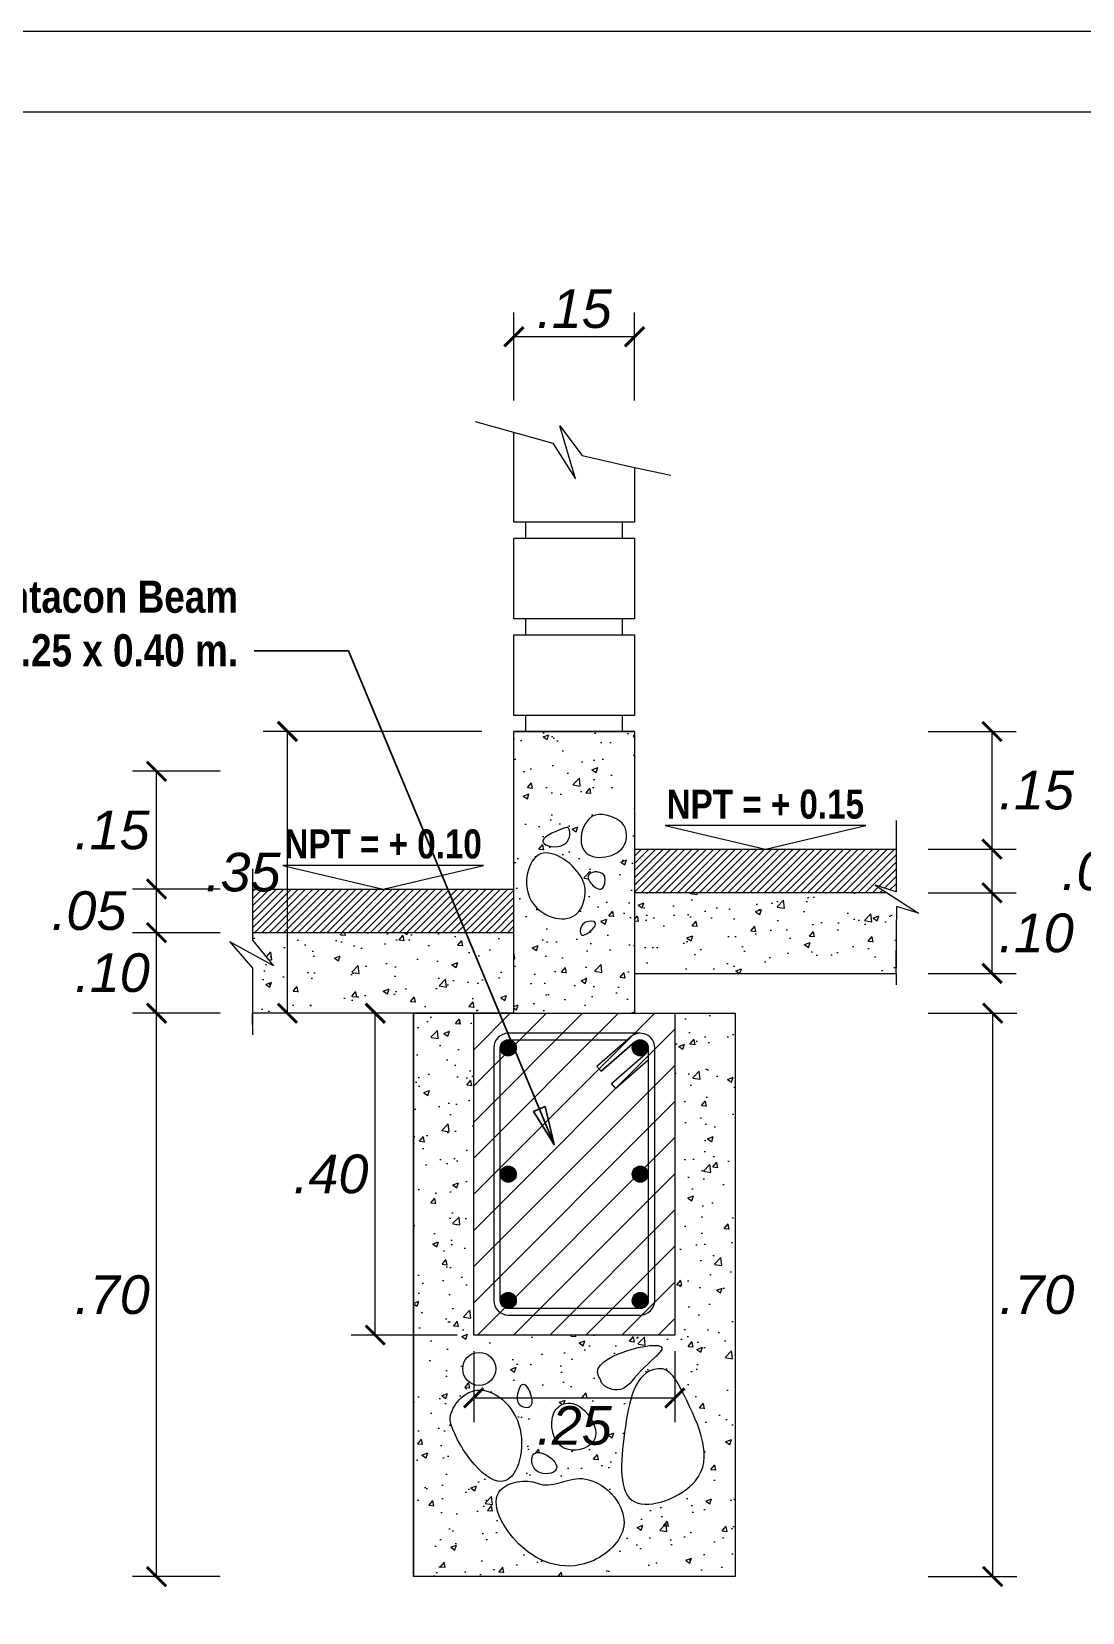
# Model space of a CAD drawing. Header units: millimetres. Extents: x 56 to 215, y 47 to 103.
# Drawn here: x 197.754 to 201.019, y 97.749 to 102.659 of the extents above; entities that cross this region are included whole.
import ezdxf

# ---------------------------------------------------------------- set-up
doc = ezdxf.new("R2010")
doc.units = ezdxf.units.MM
doc.linetypes.add('CENTER2', pattern=[28.575, 19.05, -3.175, 3.175, -3.175])
for name, color, linetype, lineweight in [('Dimención', 1, 'Continuous', 20), ('E_Cimentación', 150, 'Continuous', 50), ('E_Columna', 3, 'Continuous', 25), ('Estribo', 1, 'CENTER2', 20), ('Fierros', 2, 'Continuous', 60), ('G_Achurados', 54, 'Continuous', 5), ('G_Complemento', 30, 'Continuous', 20), ('G_Texto', 122, 'Continuous', 20), ('Sombreados', 8, 'Continuous', 9), ('Viga', 122, 'Continuous', 20)]:
    doc.layers.add(name, color=color, linetype=linetype, lineweight=lineweight)
doc.layers.add('E_Concreto', color=157, linetype='Continuous')
doc.layers.add('G_Acotación', color=171, linetype='Continuous')
doc.styles.add('ARIAL', font='ariali.ttf', dxfattribs={"height": 0.12})
doc.styles.add('Cotas', font='ARIALNB.TTF', dxfattribs={"height": 0.1})
doc.dimstyles.new('150', dxfattribs={"dimtxt": 1, "dimasz": 0.06, "dimexe": 0.06, "dimexo": 0.08, "dimgap": 0.05, "dimtad": 2, "dimtih": 1, "dimtoh": 1, "dimzin": 1, "dimdsep": 46, "dimtxsty": 'Cotas', "dimblk": 'ARCHTICK', "dimcen": 0.25, "dimdle": 0.06, "dimclrd": 256, "dimclre": 256, "dimclrt": 5, "dimazin": 0, "dimtp": 0.2, "dimtm": 0.2, "dimtfac": 1, "dimtix": 1, "dimtmove": 1, "dimatfit": 0, "dimfxl": 0.06, "dimtolj": 1, "dimtzin": 1, "dimarcsym": 0})
doc.dimstyles.new('Lenin_20', dxfattribs={"dimscale": 0.5, "dimtxt": 0.1, "dimasz": 0.12, "dimexe": 0.15, "dimexo": 0.2, "dimgap": 0.05, "dimtad": 2, "dimtih": 1, "dimtoh": 1, "dimlfac": 0.4, "dimzin": 4, "dimdsep": 46, "dimtxsty": 'ARIAL', "dimblk": 'ARCHTICK', "dimcen": 0.12, "dimclrd": 256, "dimclre": 256, "dimclrt": 4, "dimazin": 1, "dimtm": 1e-09, "dimtfac": 1, "dimtmove": 2, "dimatfit": 2, "dimldrblk": 'ARCHTICK', "dimfxl": 1, "dimtolj": 1, "dimlwd": 13, "dimlwe": 18, "dimarcsym": 0})
pattern_1 = [(45, (11.80126, -2.775966), (-0.0112253202, 0.0112253202), [])]

# ---------------------------------------------------------------- blocks, each defined once
blk = doc.blocks.new('_ArchTick')
at = {"color": 0, "linetype": 'ByBlock', "const_width": 0.15}
blk.add_lwpolyline([(-0.5, -0.5), (0.5, 0.5)], dxfattribs=at)
blk = doc.blocks.new('*D373')
at = {"layer": 'Defpoints', "color": 0, "transparency": 16777216}
for p in [(198.9405, 97.8598), (199.9405, 97.8598), (199.9405, 97.4598)]:
    blk.add_point(p, dxfattribs=at)
at = {"layer": 'G_Acotación', "lineweight": 18, "transparency": 16777216}
for p, q in [((198.9405, 97.6598), (198.9405, 97.3848)), ((199.9405, 97.6598), (199.9405, 97.3848))]:
    blk.add_line(p, q, dxfattribs=at)
at = {"layer": 'G_Acotación', "lineweight": 13, "transparency": 16777216}
blk.add_line((198.9405, 97.4598), (199.9405, 97.4598), dxfattribs=at)
at = {"layer": 'G_Acotación', "lineweight": 13, "transparency": 16777216, "xscale": 0.06, "yscale": 0.06, "zscale": 0.06, "rotation": 180}
blk.add_blockref('_ArchTick', (198.9405, 97.4598), dxfattribs=at)
at = {"layer": 'G_Acotación', "lineweight": 13, "transparency": 16777216, "xscale": 0.06, "yscale": 0.06, "zscale": 0.06}
blk.add_blockref('_ArchTick', (199.9405, 97.4598), dxfattribs=at)
at = {"layer": 'G_Acotación', "color": 4, "lineweight": 5, "transparency": 16777216, "insert": (199.4405, 97.3736), "char_height": 0.12, "attachment_point": 5, "style": 'ARIAL'}
blk.add_mtext('\\A1;.40', dxfattribs=at)
blk = doc.blocks.new('*D374')
at = {"layer": 'Defpoints', "color": 0, "transparency": 16777216}
for p in [(200.4405, 99.6098), (200.7405, 99.6098), (200.4405, 97.8598)]:
    blk.add_point(p, dxfattribs=at)
at = {"layer": 'G_Acotación', "lineweight": 18, "transparency": 16777216}
for p, q in [((200.5405, 99.6098), (200.8155, 99.6098)), ((200.5405, 97.8598), (200.8155, 97.8598))]:
    blk.add_line(p, q, dxfattribs=at)
at = {"layer": 'G_Acotación', "lineweight": 13, "transparency": 16777216}
blk.add_line((200.7405, 97.8598), (200.7405, 99.6098), dxfattribs=at)
at = {"layer": 'G_Acotación', "lineweight": 13, "transparency": 16777216, "xscale": 0.06, "yscale": 0.06, "zscale": 0.06}
for p, rotation in [((200.7405, 99.6098), 90), ((200.7405, 97.8598), 270)]:
    blk.add_blockref('_ArchTick', p, dxfattribs=dict(at, rotation=rotation))
at = {"layer": 'G_Acotación', "color": 4, "lineweight": 5, "transparency": 16777216, "insert": (200.878, 98.7348), "char_height": 0.12, "attachment_point": 5, "style": 'ARIAL'}
blk.add_mtext('\\A1;.70', dxfattribs=at)
blk = doc.blocks.new('*D375')
at = {"layer": 'Defpoints', "color": 0, "transparency": 16777216}
for p in [(200.4405, 99.9835), (200.7385, 99.9835), (200.4405, 99.7334)]:
    blk.add_point(p, dxfattribs=at)
at = {"layer": 'G_Acotación', "lineweight": 18, "transparency": 16777216}
for p, q in [((200.5405, 99.9835), (200.8135, 99.9835)), ((200.5405, 99.7334), (200.8135, 99.7334))]:
    blk.add_line(p, q, dxfattribs=at)
at = {"layer": 'G_Acotación', "lineweight": 13, "transparency": 16777216}
blk.add_line((200.7385, 99.7334), (200.7385, 99.9835), dxfattribs=at)
at = {"layer": 'G_Acotación', "lineweight": 13, "transparency": 16777216, "xscale": 0.06, "yscale": 0.06, "zscale": 0.06}
for p, rotation in [((200.7385, 99.9835), 90), ((200.7385, 99.7334), 270)]:
    blk.add_blockref('_ArchTick', p, dxfattribs=dict(at, rotation=rotation))
at = {"layer": 'G_Acotación', "color": 4, "lineweight": 5, "transparency": 16777216, "insert": (200.876, 99.8585), "char_height": 0.12, "attachment_point": 5, "style": 'ARIAL'}
blk.add_mtext('\\A1;.10', dxfattribs=at)
blk = doc.blocks.new('*D455')
at = {"layer": 'Defpoints', "color": 0, "transparency": 16777216}
for p in [(200.4405, 100.119), (200.7385, 100.119), (200.4405, 99.9835)]:
    blk.add_point(p, dxfattribs=at)
at = {"layer": 'G_Acotación', "lineweight": 18, "transparency": 16777216}
for p, q in [((200.5405, 100.119), (200.8135, 100.119)), ((200.5405, 99.9835), (200.8135, 99.9835))]:
    blk.add_line(p, q, dxfattribs=at)
at = {"layer": 'G_Acotación', "lineweight": 13, "transparency": 16777216}
blk.add_line((200.7385, 99.9835), (200.7385, 100.119), dxfattribs=at)
at = {"layer": 'G_Acotación', "lineweight": 13, "transparency": 16777216, "xscale": 0.06, "yscale": 0.06, "zscale": 0.06}
for p, rotation in [((200.7385, 100.119), 90), ((200.7385, 99.9835), 270)]:
    blk.add_blockref('_ArchTick', p, dxfattribs=dict(at, rotation=rotation))
at = {"layer": 'G_Acotación', "color": 4, "lineweight": 5, "transparency": 16777216, "insert": (201.0711, 100.0512), "char_height": 0.12, "attachment_point": 5, "style": 'ARIAL'}
blk.add_mtext('\\A1;.05', dxfattribs=at)
blk = doc.blocks.new('*D456')
at = {"layer": 'Defpoints', "color": 0, "transparency": 16777216}
for p in [(200.4405, 100.4848), (200.7385, 100.4848), (200.4405, 100.119)]:
    blk.add_point(p, dxfattribs=at)
at = {"layer": 'G_Acotación', "lineweight": 18, "transparency": 16777216}
for p, q in [((200.5405, 100.4848), (200.8135, 100.4848)), ((200.5405, 100.119), (200.8135, 100.119))]:
    blk.add_line(p, q, dxfattribs=at)
at = {"layer": 'G_Acotación', "lineweight": 13, "transparency": 16777216}
blk.add_line((200.7385, 100.119), (200.7385, 100.4848), dxfattribs=at)
at = {"layer": 'G_Acotación', "lineweight": 13, "transparency": 16777216, "xscale": 0.06, "yscale": 0.06, "zscale": 0.06}
for p, rotation in [((200.7385, 100.4848), 90), ((200.7385, 100.119), 270)]:
    blk.add_blockref('_ArchTick', p, dxfattribs=dict(at, rotation=rotation))
at = {"layer": 'G_Acotación', "color": 4, "lineweight": 5, "transparency": 16777216, "insert": (200.8765, 100.3019), "char_height": 0.12, "attachment_point": 5, "style": 'ARIAL'}
blk.add_mtext('\\A1;.15', dxfattribs=at)
blk = doc.blocks.new('*D376')
at = {"layer": 'Defpoints', "color": 0, "transparency": 16777216}
for p in [(199.253, 101.711), (199.253, 101.4127), (199.628, 101.4127)]:
    blk.add_point(p, dxfattribs=at)
at = {"layer": 'G_Acotación', "lineweight": 18, "transparency": 16777216}
for p, q in [((199.253, 101.5127), (199.253, 101.786)), ((199.628, 101.5127), (199.628, 101.786))]:
    blk.add_line(p, q, dxfattribs=at)
at = {"layer": 'G_Acotación', "lineweight": 13, "transparency": 16777216}
blk.add_line((199.628, 101.711), (199.253, 101.711), dxfattribs=at)
at = {"layer": 'G_Acotación', "lineweight": 13, "transparency": 16777216, "xscale": 0.06, "yscale": 0.06, "zscale": 0.06, "rotation": 180}
blk.add_blockref('_ArchTick', (199.253, 101.711), dxfattribs=at)
at = {"layer": 'G_Acotación', "lineweight": 13, "transparency": 16777216, "xscale": 0.06, "yscale": 0.06, "zscale": 0.06}
blk.add_blockref('_ArchTick', (199.628, 101.711), dxfattribs=at)
at = {"layer": 'G_Acotación', "color": 4, "lineweight": 5, "transparency": 16777216, "insert": (199.4405, 101.7973), "char_height": 0.12, "attachment_point": 5, "style": 'ARIAL'}
blk.add_mtext('\\A1;.15', dxfattribs=at)
blk = doc.blocks.new('*D377')
at = {"layer": 'Defpoints', "color": 0, "transparency": 16777216}
for p in [(198.1425, 99.6098), (198.4405, 99.6098), (198.4405, 97.8598)]:
    blk.add_point(p, dxfattribs=at)
at = {"layer": 'G_Acotación', "lineweight": 18, "transparency": 16777216}
for p, q in [((198.3405, 99.6098), (198.0675, 99.6098)), ((198.3405, 97.8598), (198.0675, 97.8598))]:
    blk.add_line(p, q, dxfattribs=at)
at = {"layer": 'G_Acotación', "lineweight": 13, "transparency": 16777216}
blk.add_line((198.1425, 97.8598), (198.1425, 99.6098), dxfattribs=at)
at = {"layer": 'G_Acotación', "lineweight": 13, "transparency": 16777216, "xscale": 0.06, "yscale": 0.06, "zscale": 0.06}
for p, rotation in [((198.1425, 99.6098), 90), ((198.1425, 97.8598), 270)]:
    blk.add_blockref('_ArchTick', p, dxfattribs=dict(at, rotation=rotation))
at = {"layer": 'G_Acotación', "color": 4, "lineweight": 5, "transparency": 16777216, "insert": (198.0051, 98.7348), "char_height": 0.12, "attachment_point": 5, "style": 'ARIAL'}
blk.add_mtext('\\A1;.70', dxfattribs=at)
blk = doc.blocks.new('*D378')
at = {"layer": 'Defpoints', "color": 0, "transparency": 16777216}
for p in [(198.1425, 99.8599), (198.4405, 99.8599), (198.4405, 99.6098)]:
    blk.add_point(p, dxfattribs=at)
at = {"layer": 'G_Acotación', "lineweight": 18, "transparency": 16777216}
for p, q in [((198.3405, 99.8599), (198.0675, 99.8599)), ((198.3405, 99.6098), (198.0675, 99.6098))]:
    blk.add_line(p, q, dxfattribs=at)
at = {"layer": 'G_Acotación', "lineweight": 13, "transparency": 16777216}
blk.add_line((198.1425, 99.6098), (198.1425, 99.8599), dxfattribs=at)
at = {"layer": 'G_Acotación', "lineweight": 13, "transparency": 16777216, "xscale": 0.06, "yscale": 0.06, "zscale": 0.06}
for p, rotation in [((198.1425, 99.8599), 90), ((198.1425, 99.6098), 270)]:
    blk.add_blockref('_ArchTick', p, dxfattribs=dict(at, rotation=rotation))
at = {"layer": 'G_Acotación', "color": 4, "lineweight": 5, "transparency": 16777216, "insert": (198.0051, 99.7349), "char_height": 0.12, "attachment_point": 5, "style": 'ARIAL'}
blk.add_mtext('\\A1;.10', dxfattribs=at)
blk = doc.blocks.new('*D379')
at = {"layer": 'Defpoints', "color": 0, "transparency": 16777216}
for p in [(198.1425, 99.9954), (198.4405, 99.9954), (198.4405, 99.8599)]:
    blk.add_point(p, dxfattribs=at)
at = {"layer": 'G_Acotación', "lineweight": 18, "transparency": 16777216}
for p, q in [((198.3405, 99.9954), (198.0675, 99.9954)), ((198.3405, 99.8599), (198.0675, 99.8599))]:
    blk.add_line(p, q, dxfattribs=at)
at = {"layer": 'G_Acotación', "lineweight": 13, "transparency": 16777216}
blk.add_line((198.1425, 99.8599), (198.1425, 99.9954), dxfattribs=at)
at = {"layer": 'G_Acotación', "lineweight": 13, "transparency": 16777216, "xscale": 0.06, "yscale": 0.06, "zscale": 0.06}
for p, rotation in [((198.1425, 99.9954), 90), ((198.1425, 99.8599), 270)]:
    blk.add_blockref('_ArchTick', p, dxfattribs=dict(at, rotation=rotation))
at = {"layer": 'G_Acotación', "color": 4, "lineweight": 5, "transparency": 16777216, "insert": (197.9325, 99.9276), "char_height": 0.12, "attachment_point": 5, "style": 'ARIAL'}
blk.add_mtext('\\A1;.05', dxfattribs=at)
blk = doc.blocks.new('*D380')
at = {"layer": 'Defpoints', "color": 0, "transparency": 16777216}
for p in [(198.1425, 100.3612), (198.4405, 100.3612), (198.4405, 99.9954)]:
    blk.add_point(p, dxfattribs=at)
at = {"layer": 'G_Acotación', "lineweight": 18, "transparency": 16777216}
for p, q in [((198.3405, 100.3612), (198.0675, 100.3612)), ((198.3405, 99.9954), (198.0675, 99.9954))]:
    blk.add_line(p, q, dxfattribs=at)
at = {"layer": 'G_Acotación', "lineweight": 13, "transparency": 16777216}
blk.add_line((198.1425, 99.9954), (198.1425, 100.3612), dxfattribs=at)
at = {"layer": 'G_Acotación', "lineweight": 13, "transparency": 16777216, "xscale": 0.06, "yscale": 0.06, "zscale": 0.06}
for p, rotation in [((198.1425, 100.3612), 90), ((198.1425, 99.9954), 270)]:
    blk.add_blockref('_ArchTick', p, dxfattribs=dict(at, rotation=rotation))
at = {"layer": 'G_Acotación', "color": 4, "lineweight": 5, "transparency": 16777216, "insert": (198.0045, 100.1783), "char_height": 0.12, "attachment_point": 5, "style": 'ARIAL'}
blk.add_mtext('\\A1;.15', dxfattribs=at)
blk = doc.blocks.new('*D821')
at = {"layer": 'Defpoints', "color": 0, "transparency": 16777216}
for p in [(199.128, 98.7602), (199.753, 98.7602), (199.753, 98.4148)]:
    blk.add_point(p, dxfattribs=at)
at = {"layer": 'G_Acotación', "lineweight": 18, "transparency": 16777216}
for p, q in [((199.128, 98.5602), (199.128, 98.3398)), ((199.753, 98.5602), (199.753, 98.3398))]:
    blk.add_line(p, q, dxfattribs=at)
at = {"layer": 'G_Acotación', "lineweight": 13, "transparency": 16777216}
blk.add_line((199.128, 98.4148), (199.753, 98.4148), dxfattribs=at)
at = {"layer": 'G_Acotación', "lineweight": 13, "transparency": 16777216, "xscale": 0.06, "yscale": 0.06, "zscale": 0.06, "rotation": 180}
blk.add_blockref('_ArchTick', (199.128, 98.4148), dxfattribs=at)
at = {"layer": 'G_Acotación', "lineweight": 13, "transparency": 16777216, "xscale": 0.06, "yscale": 0.06, "zscale": 0.06}
blk.add_blockref('_ArchTick', (199.753, 98.4148), dxfattribs=at)
at = {"layer": 'G_Acotación', "color": 4, "lineweight": 5, "transparency": 16777216, "insert": (199.4405, 98.3285), "char_height": 0.12, "attachment_point": 5, "style": 'ARIAL'}
blk.add_mtext('\\A1;.25', dxfattribs=at)
blk = doc.blocks.new('*D822')
at = {"layer": 'Defpoints', "color": 0, "transparency": 16777216}
for p in [(198.822, 99.6098), (199.2762, 99.6098), (199.2762, 98.6098)]:
    blk.add_point(p, dxfattribs=at)
at = {"layer": 'G_Acotación', "lineweight": 18, "transparency": 16777216}
for p, q in [((199.0762, 99.6098), (198.747, 99.6098)), ((199.0762, 98.6098), (198.747, 98.6098))]:
    blk.add_line(p, q, dxfattribs=at)
at = {"layer": 'G_Acotación', "lineweight": 13, "transparency": 16777216}
blk.add_line((198.822, 98.6098), (198.822, 99.6098), dxfattribs=at)
at = {"layer": 'G_Acotación', "lineweight": 13, "transparency": 16777216, "xscale": 0.06, "yscale": 0.06, "zscale": 0.06}
for p, rotation in [((198.822, 99.6098), 90), ((198.822, 98.6098), 270)]:
    blk.add_blockref('_ArchTick', p, dxfattribs=dict(at, rotation=rotation))
at = {"layer": 'G_Acotación', "color": 4, "lineweight": 5, "transparency": 16777216, "insert": (198.6845, 99.1098), "char_height": 0.12, "attachment_point": 5, "style": 'ARIAL'}
blk.add_mtext('\\A1;.40', dxfattribs=at)
blk = doc.blocks.new('*D839')
at = {"layer": 'Defpoints', "color": 0, "transparency": 16777216}
for p in [(198.5494, 100.4848), (199.253, 100.4848), (199.253, 99.6098)]:
    blk.add_point(p, dxfattribs=at)
at = {"layer": 'G_Acotación', "lineweight": 18, "transparency": 16777216}
for p, q in [((199.153, 100.4848), (198.4744, 100.4848)), ((199.153, 99.6098), (198.4744, 99.6098))]:
    blk.add_line(p, q, dxfattribs=at)
at = {"layer": 'G_Acotación', "lineweight": 13, "transparency": 16777216}
blk.add_line((198.5494, 99.6098), (198.5494, 100.4848), dxfattribs=at)
at = {"layer": 'G_Acotación', "lineweight": 13, "transparency": 16777216, "xscale": 0.06, "yscale": 0.06, "zscale": 0.06}
for p, rotation in [((198.5494, 100.4848), 90), ((198.5494, 99.6098), 270)]:
    blk.add_blockref('_ArchTick', p, dxfattribs=dict(at, rotation=rotation))
at = {"layer": 'G_Acotación', "color": 4, "lineweight": 5, "transparency": 16777216, "insert": (198.4113, 100.0473), "char_height": 0.12, "attachment_point": 5, "style": 'ARIAL'}
blk.add_mtext('\\A1;.35', dxfattribs=at)

msp = doc.modelspace()

# ---------------------------------------------------------------- hatches: boundary and pattern name
at = {"layer": 'E_Concreto', "lineweight": 5}
h = msp.add_hatch(dxfattribs=at)
h.set_pattern_fill('AR-CONC', color=256, scale=0.001, style=0)
h.set_pattern_definition([(50, (-10.24904, 33.30307), (0.18218467, -0.01593909), [0.01905, -0.20955]), (355, (-10.24904, 33.30307), (-0.03524283, 0.19105664), [0.01524, -0.16764]), (100.451, (-10.23386, 33.30174), (0.1469425, 0.17511669), [0.01619, -0.17809]), (46.1842, (-10.24904, 33.35387), (0.27107904, -0.04204233), [0.028575, -0.314325]), (96.6356, (-10.22645, 33.35037), (0.23740423, 0.24742556), [0.024285, -0.267135]), (351.184, (-10.24904, 33.35387), (0.2374046, 0.2474251), [0.02286, -0.25146]), (21, (-10.22364, 33.34117), (0.15161488, -0.10226552), [0.01905, -0.20955]), (326, (-10.22364, 33.34117), (0.06180203, 0.18418797), [0.01524, -0.16764]), (71.4514, (-10.21101, 33.33265), (0.21341649, 0.08192286), [0.01619, -0.17809]), (37.5, (-10.249044, 33.30307), (0.003088603, 0.084555039), [0, -0.165608, 0, -0.17018, 0, -0.168275]), (7.5, (-10.24904, 33.30307), (0.066819663, 0.100180575), [0, -0.097028, 0, -0.161798, 0, -0.064135]), (327.5, (-10.305686, 33.30307), (0.135590595, -0.005728744), [0, -0.0635, 0, -0.19812, 0, -0.26289]), (317.5, (-10.33109, 33.30307), (0.14812918, 0.02542649), [0, -0.08255, 0, -0.131572, 0, -0.18669])])
h.paths.add_polyline_path([(199.628, 100.4848), (199.628, 99.6098), (199.9405, 99.6098), (199.9405, 97.8598), (198.9405, 97.8598), (198.9405, 99.6098), (199.253, 99.6098), (199.253, 100.4848)])
edge = h.paths.add_edge_path(flags=16)
edge.add_spline(control_points=[(199.535, 100.0341), (199.5381, 100.0215), (199.5322, 99.9832), (199.4927, 100.0068), (199.477, 100.0385), (199.4998, 100.0492), (199.5177, 100.0489), (199.5329, 100.0424), (199.535, 100.0341)], knot_values=[0, 0, 0, 0, 0.039013, 0.072904, 0.102826, 0.121909, 0.133746, 0.159346, 0.159346, 0.159346, 0.159346], degree=3, periodic=0)
edge = h.paths.add_edge_path(flags=16)
edge.add_spline(control_points=[(199.5018, 99.8756), (199.492, 99.8641), (199.4566, 99.8368), (199.459, 99.8796), (199.4754, 99.8959), (199.5129, 99.8989), (199.505, 99.8794), (199.5018, 99.8756)], knot_values=[0, 0, 0, 0, 0.045529, 0.069183, 0.089262, 0.120129, 0.13509, 0.13509, 0.13509, 0.13509], degree=3, periodic=0)
edge = h.paths.add_edge_path(flags=16)
edge.add_spline(control_points=[(199.4228, 100.1841), (199.4316, 100.1688), (199.4177, 100.113), (199.3032, 100.1396), (199.3822, 100.1755), (199.4204, 100.1883), (199.4228, 100.1841)], knot_values=[0, 0, 0, 0, 0.052822, 0.118575, 0.197097, 0.21162, 0.21162, 0.21162, 0.21162], degree=3, periodic=0)
edge = h.paths.add_edge_path(flags=16)
edge.add_spline(control_points=[(199.5826, 100.2059), (199.6028, 100.1917), (199.6207, 100.0996), (199.4341, 100.0692), (199.4741, 100.2511), (199.5584, 100.2227), (199.5826, 100.2059)], knot_values=[0, 0, 0, 0, 0.073991, 0.199337, 0.310324, 0.398659, 0.398659, 0.398659, 0.398659], degree=3, periodic=0)
edge = h.paths.add_edge_path(flags=16)
edge.add_spline(control_points=[(199.4664, 100.0245), (199.4826, 99.9912), (199.462, 99.8688), (199.261, 99.9333), (199.3132, 100.1695), (199.4441, 100.0704), (199.4664, 100.0245)], knot_values=[0, 0, 0, 0, 0.110987, 0.255656, 0.403639, 0.55678, 0.55678, 0.55678, 0.55678], degree=3, periodic=0)
edge = h.paths.add_edge_path(flags=16)
edge.add_spline(control_points=[(199.7009, 98.5055), (199.7383, 98.5099), (199.8121, 98.3659), (199.9077, 98.1553), (199.5686, 98.0286), (199.5929, 98.3131), (199.6269, 98.4967), (199.7009, 98.5055)], knot_values=[0, 0, 0, 0, 0.112912, 0.383799, 0.583565, 0.801617, 1.02504, 1.02504, 1.02504, 1.02504], degree=3, periodic=0)
edge = h.paths.add_edge_path(flags=16)
edge.add_spline(control_points=[(199.3121, 98.2367), (199.3037, 98.2212), (199.3161, 98.1694), (199.4073, 98.1836), (199.3631, 98.2419), (199.319, 98.2495), (199.3121, 98.2367)], knot_values=[0, 0, 0, 0, 0.052822, 0.111363, 0.163695, 0.207263, 0.207263, 0.207263, 0.207263], degree=3, periodic=0)
edge = h.paths.add_edge_path(flags=16)
edge.add_spline(control_points=[(199.3266, 98.1496), (199.2901, 98.1645), (199.1485, 98.1395), (199.2729, 97.9076), (199.4786, 97.8626), (199.6501, 98.0327), (199.4812, 98.2134), (199.3694, 98.1322), (199.3266, 98.1496)], knot_values=[0, 0, 0, 0, 0.118201, 0.294893, 0.532739, 0.682359, 0.872321, 1.011046, 1.011046, 1.011046, 1.011046], degree=3, periodic=0)
edge = h.paths.add_edge_path(flags=16)
edge.add_spline(control_points=[(199.0579, 98.331), (199.0835, 98.2548), (199.2334, 98.0513), (199.3155, 98.3506), (199.1297, 98.4924), (199.0455, 98.368), (199.0579, 98.331)], knot_values=[0, 0, 0, 0, 0.241271, 0.420764, 0.603983, 0.720994, 0.720994, 0.720994, 0.720994], degree=3, periodic=0)
edge = h.paths.add_edge_path(flags=16)
edge.add_arc((199.1451, 98.5051), 0.0513, 0, 360)
edge = h.paths.add_edge_path(flags=16)
edge.add_spline(control_points=[(199.2758, 98.4543), (199.2641, 98.436), (199.2528, 98.3865), (199.3332, 98.3786), (199.2886, 98.4744), (199.2758, 98.4543)], knot_values=[0, 0, 0, 0, 0.065297, 0.094342, 0.165807, 0.165807, 0.165807, 0.165807], degree=3, periodic=0)
edge = h.paths.add_edge_path(flags=16)
edge.add_spline(control_points=[(199.5227, 98.4688), (199.5272, 98.4499), (199.5957, 98.4225), (199.635, 98.5001), (199.8074, 98.6227), (199.4684, 98.5406), (199.5214, 98.4741), (199.5227, 98.4688)], knot_values=[0, 0, 0, 0, 0.05853, 0.15149, 0.250185, 0.466126, 0.482352, 0.482352, 0.482352, 0.482352], degree=3, periodic=0)
edge = h.paths.add_edge_path(flags=16)
edge.add_spline(control_points=[(199.3774, 98.3688), (199.3629, 98.3342), (199.3796, 98.2306), (199.5347, 98.2674), (199.4877, 98.3765), (199.4186, 98.4097), (199.3834, 98.3831), (199.3774, 98.3688)], knot_values=[0, 0, 0, 0, 0.112638, 0.209511, 0.308199, 0.370233, 0.416713, 0.416713, 0.416713, 0.416713], degree=3, periodic=0)
h.paths.add_polyline_path([(199.128, 99.6098), (199.753, 99.6098), (199.753, 98.6098), (199.128, 98.6098)], flags=16)
h = msp.add_hatch(dxfattribs=at)
h.set_pattern_fill('AR-CONC', color=256, scale=0.001, style=0)
h.set_pattern_definition([(50, (15.30126, -2.77597), (0.18218467, -0.01593909), [0.01905, -0.20955]), (355, (15.30126, -2.77597), (-0.03524283, 0.19105664), [0.01524, -0.16764]), (100.451, (15.31644, -2.7773), (0.1469425, 0.17511669), [0.01619, -0.17809]), (46.1842, (15.30126, -2.72517), (0.27107904, -0.04204233), [0.028575, -0.314325]), (96.6356, (15.32385, -2.72867), (0.23740423, 0.24742556), [0.024285, -0.267135]), (351.184, (15.30126, -2.72517), (0.2374046, 0.2474251), [0.02286, -0.25146]), (21, (15.32666, -2.73787), (0.15161488, -0.10226552), [0.01905, -0.20955]), (326, (15.32666, -2.73787), (0.06180203, 0.18418797), [0.01524, -0.16764]), (71.4514, (15.3393, -2.74639), (0.21341649, 0.08192286), [0.01619, -0.17809]), (37.5, (15.30126, -2.775966), (0.003088603, 0.084555039), [0, -0.165608, 0, -0.17018, 0, -0.168275]), (7.5, (15.30126, -2.77597), (0.066819663, 0.100180575), [0, -0.097028, 0, -0.161798, 0, -0.064135]), (327.5, (15.24462, -2.775966), (0.135590595, -0.005728744), [0, -0.0635, 0, -0.19812, 0, -0.26289]), (317.5, (15.21922, -2.77597), (0.14812918, 0.02542649), [0, -0.08255, 0, -0.131572, 0, -0.18669])])
h.paths.add_polyline_path([(199.628, 99.9835), (199.628, 99.7334), (200.4405, 99.7334), (200.4405, 99.8055), (200.4405, 99.8617), (200.4419, 99.9416), (200.5096, 99.9205), (200.412, 99.9835)])
h = msp.add_hatch(dxfattribs=at)
h.set_pattern_fill('AR-CONC', color=256, scale=0.001, style=0)
h.set_pattern_definition([(50, (15.30126, -2.89958), (0.18218467, -0.01593909), [0.01905, -0.20955]), (355, (15.30126, -2.89958), (-0.03524283, 0.19105664), [0.01524, -0.16764]), (100.451, (15.31644, -2.9009), (0.1469425, 0.17511669), [0.01619, -0.17809]), (46.1842, (15.30126, -2.84878), (0.27107904, -0.04204233), [0.028575, -0.314325]), (96.6356, (15.32385, -2.85228), (0.23740423, 0.24742556), [0.024285, -0.267135]), (351.184, (15.30126, -2.84878), (0.2374046, 0.2474251), [0.02286, -0.25146]), (21, (15.32666, -2.86148), (0.15161488, -0.10226552), [0.01905, -0.20955]), (326, (15.32666, -2.86148), (0.06180203, 0.18418797), [0.01524, -0.16764]), (71.4514, (15.3393, -2.87), (0.21341649, 0.08192286), [0.01619, -0.17809]), (37.5, (15.30126, -2.899577), (0.003088603, 0.084555039), [0, -0.165608, 0, -0.17018, 0, -0.168275]), (7.5, (15.30126, -2.89958), (0.066819663, 0.100180575), [0, -0.097028, 0, -0.161798, 0, -0.064135]), (327.5, (15.24462, -2.89958), (0.135590595, -0.005728744), [0, -0.0635, 0, -0.19812, 0, -0.26289]), (317.5, (15.21922, -2.89958), (0.14812918, 0.02542649), [0, -0.08255, 0, -0.131572, 0, -0.18669])])
h.paths.add_polyline_path([(199.253, 99.6098), (199.253, 99.8599), (198.4405, 99.8599), (198.4405, 99.8362), (198.5056, 99.7566), (198.3704, 99.8311), (198.4405, 99.7492), (198.4405, 99.6098)])
at = {"layer": 'Fierros', "lineweight": 5}
for points in [[(199.2355, 99.4773, 1), (199.2355, 99.5273, 1)], [(199.6455, 99.4773, 1), (199.6455, 99.5273, 1)], [(199.2605, 99.1098, 1), (199.2105, 99.1098, 1)], [(199.6455, 99.0848, 1), (199.6455, 99.1348, 1)], [(199.2605, 98.7173, 1), (199.2105, 98.7173, 1)], [(199.6455, 98.6923, 1), (199.6455, 98.7423, 1)]]:
    msp.add_hatch(color=256, dxfattribs=at).paths.add_polyline_path(points)
at = {"layer": 'G_Achurados', "lineweight": 5, "ltscale": 0.05}
h = msp.add_hatch(dxfattribs=at)
h.set_pattern_fill('ANSI31', color=256, scale=0.005, style=0)
h.set_pattern_definition(pattern_1)
h.paths.add_polyline_path([(199.628, 100.119), (199.628, 99.9835), (200.412, 99.9835), (200.3754, 100.0071), (200.4405, 99.9868), (200.4405, 100.119)])
h = msp.add_hatch(dxfattribs=at)
h.set_pattern_fill('ANSI31', color=256, scale=0.005, style=0)
h.set_pattern_definition(pattern_1)
h.paths.add_polyline_path([(199.253, 99.8599), (199.253, 99.9954), (198.4405, 99.9954), (198.4405, 99.8599)])
at = {"layer": 'Sombreados', "lineweight": 5}
h = msp.add_hatch(dxfattribs=at)
h.set_pattern_fill('LINE', color=256, scale=0.025, angle=45, style=0)
h.set_pattern_definition([(45, (223.97833, 117.611395), (-0.0561266, 0.0561266), [])])
h.paths.add_polyline_path([(199.128, 99.6098), (199.753, 99.6098), (199.753, 98.6098), (199.128, 98.6098)])

# ---------------------------------------------------------------- linework, layer by layer
at = {"lineweight": 5}
for points in [[(215.0892, 75.1029), (215.0892, 102.6587), (174.0392, 102.6587), (174.0392, 75.1029)], [(214.8392, 75.3529), (214.8392, 102.4087), (174.2892, 102.4087), (174.2892, 75.3529)]]:
    msp.add_lwpolyline(points, close=True, dxfattribs=at)
at = {"layer": 'E_Cimentación', "color": 3, "lineweight": 5}
msp.add_lwpolyline([(199.628, 100.4848), (199.628, 99.6098), (199.9405, 99.6098), (199.9405, 97.8598), (198.9405, 97.8598), (198.9405, 99.6098), (199.253, 99.6098), (199.253, 100.4848), (199.628, 100.4848)], dxfattribs=at)
at = {"layer": 'E_Columna', "lineweight": 5}
for p, q in [((199.628, 100.4848), (199.253, 100.4848)), ((199.628, 100.1084), (199.628, 99.9834)), ((200.412, 99.9835), (199.628, 99.9835)), ((199.628, 99.9834), (199.628, 99.7334)), ((199.253, 99.8599), (198.4405, 99.8599)), ((199.628, 99.7334), (200.4405, 99.7334)), ((200.4405, 99.7334), (200.4405, 99.6974)), ((199.253, 99.6098), (198.4405, 99.6098)), ((198.4405, 99.5738), (198.4405, 99.6098)), ((198.9405, 99.6098), (198.9405, 97.8598)), ((199.9405, 97.8598), (199.9405, 97.8598))]:
    msp.add_line(p, q, dxfattribs=at)
at = {"layer": 'E_Concreto', "color": 7, "lineweight": 5}
msp.add_circle((199.1451, 98.5051), 0.0513, dxfattribs=at)
for points, start_tangent, end_tangent in [([(199.5826, 100.2059), (199.5971, 100.1333), (199.4737, 100.1116), (199.4954, 100.2204), (199.5826, 100.2059)], (0.819678, -0.572825), (0.819678, -0.572825)), ([(199.4228, 100.1841), (199.4083, 100.1333), (199.3429, 100.1406), (199.4083, 100.1841), (199.4228, 100.1841)], (0.497705, -0.867346), (0.497705, -0.867346)), ([(199.4664, 100.0245), (199.4446, 99.9157), (199.3066, 99.9592), (199.3357, 100.1043), (199.4664, 100.0245)], (0.436947, -0.899487), (0.436947, -0.899487)), ([(199.535, 100.0341), (199.5255, 99.9963), (199.4947, 100.0105), (199.4852, 100.0389), (199.5018, 100.0483), (199.5136, 100.0483), (199.535, 100.0341)], (0.244182, -0.96973), (0.244182, -0.96973)), ([(199.5018, 99.8756), (199.4616, 99.8544), (199.4616, 99.878), (199.4758, 99.8922), (199.5065, 99.8898), (199.5018, 99.8756)], (-0.648683, -0.761059), (-0.648683, -0.761059)), ([(199.5227, 98.4688), (199.5735, 98.4398), (199.6461, 98.4979), (199.713, 98.5704), (199.5154, 98.4834), (199.5227, 98.4688)], (0.234801, -0.972044), (0.234801, -0.972044)), ([(199.7009, 98.5055), (199.7807, 98.4257), (199.8171, 98.1572), (199.6283, 98.0919), (199.5969, 98.3077), (199.7009, 98.5055)], (0.993061, 0.117597), (0.993061, 0.117597)), ([(199.0579, 98.331), (199.225, 98.1569), (199.2685, 98.331), (199.116, 98.4326), (199.0579, 98.331)], (0.318131, -0.948047), (0.318131, -0.948047)), ([(199.2758, 98.4543), (199.2758, 98.389), (199.3048, 98.389), (199.2758, 98.4543)], (-0.538019, -0.842933), (-0.538019, -0.842933)), ([(199.3774, 98.3688), (199.4065, 98.26), (199.5009, 98.2817), (199.4718, 98.3761), (199.4137, 98.3978), (199.3774, 98.3688)], (-0.386675, -0.922216), (-0.386675, -0.922216)), ([(199.3121, 98.2367), (199.3266, 98.1859), (199.3847, 98.1932), (199.3557, 98.2367), (199.3121, 98.2367)], (-0.475844, -0.879529), (-0.475844, -0.879529)), ([(199.3266, 98.1496), (199.2104, 98.1279), (199.2685, 97.961), (199.5009, 97.9102), (199.5953, 98.0263), (199.4646, 98.1641), (199.3266, 98.1496)], (-0.926216, 0.376993), (-0.926216, 0.376993))]:
    msp.add_spline(points, degree=3, dxfattribs=dict(at, start_tangent=start_tangent, end_tangent=end_tangent))
at = {"layer": 'Estribo', "lineweight": 5}
for p, q in [((199.6161, 99.5364), (199.5105, 99.4445)), ((199.6292, 99.5213), (199.5236, 99.4294))]:
    msp.add_line(p, q, dxfattribs=at)
at = {"layer": 'Estribo', "linetype": 'Continuous', "lineweight": 5}
msp.add_lwpolyline([(199.6455, 99.5473), (199.2355, 99.5473, 0.414214), (199.1905, 99.5023), (199.1905, 98.7173, 0.414214), (199.2355, 98.6723), (199.6455, 98.6723, 0.414214), (199.6905, 98.7173), (199.6905, 99.5023, 0.644941), (199.6158, 99.5362), (199.5105, 99.4445), (199.5236, 99.4294), (199.6292, 99.5213, -0.641), (199.6705, 99.5023), (199.6705, 98.7173, -0.414214), (199.6455, 98.6923), (199.2355, 98.6923, -0.414214), (199.2105, 98.7173), (199.2105, 99.5023, -0.414214), (199.2355, 99.5273), (199.6057, 99.5273)], format="xyb", dxfattribs=at)
msp.add_lwpolyline([(199.6705, 99.4644), (199.5693, 99.3764), (199.5561, 99.3915), (199.6618, 99.4834)], dxfattribs=at)
at = {"layer": 'Estribo', "lineweight": 5}
msp.add_lwpolyline([(199.5236, 99.4294), (199.5105, 99.4445)], dxfattribs=at)
at = {"layer": 'Fierros', "lineweight": 5}
for centre in [(199.2355, 99.5023), (199.6455, 99.5023), (199.2355, 99.1098), (199.6455, 99.1098), (199.2355, 98.7173), (199.6455, 98.7173)]:
    msp.add_circle(centre, 0.025, dxfattribs=at)
at = {"layer": 'G_Acotación', "lineweight": 5}
for p, q in [((199.628, 100.119), (200.4405, 100.119)), ((198.4405, 99.9954), (199.253, 99.9954))]:
    msp.add_line(p, q, dxfattribs=at)
at = {"layer": 'G_Complemento', "color": 1, "lineweight": 5}
for p, q in [((199.2905, 101.0848), (199.2905, 101.1348)), ((199.2905, 101.0848), (199.2905, 101.1348)), ((199.2905, 101.0848), (199.2905, 101.1348)), ((199.5905, 101.0848), (199.5905, 101.1348)), ((199.5905, 101.0848), (199.5905, 101.1348)), ((199.5905, 101.0848), (199.5905, 101.1348)), ((199.5905, 101.0848), (199.5905, 101.1348)), ((199.5905, 101.0848), (199.5905, 101.1348)), ((199.5905, 101.0848), (199.5905, 101.1348)), ((199.2905, 100.7848), (199.2905, 100.8348)), ((199.5905, 100.7848), (199.5905, 100.8348)), ((199.5905, 100.7848), (199.5905, 100.8348)), ((199.2905, 100.4848), (199.2905, 100.5348)), ((199.5905, 100.4848), (199.5905, 100.5348)), ((199.5905, 100.4848), (199.5905, 100.5348))]:
    msp.add_line(p, q, dxfattribs=at)
at = {"layer": 'G_Complemento', "color": 7, "lineweight": 5}
for p, q in [((200.4405, 99.7334), (200.4405, 99.8055)), ((198.4405, 99.7487), (198.4405, 99.6567)), ((198.4405, 99.7487), (198.4405, 99.5421))]:
    msp.add_line(p, q, dxfattribs=at)
at = {"layer": 'G_Complemento', "lineweight": 5}
msp.add_lwpolyline([(199.1326, 101.4472), (199.3734, 101.3804), (199.4448, 101.2699), (199.3953, 101.4342), (199.4653, 101.3424), (199.6179, 101.307), (199.7401, 101.2809)], dxfattribs=at)
at = {"layer": 'G_Complemento', "color": 1, "lineweight": 5}
msp.add_lwpolyline([(199.628, 101.3048), (199.628, 101.1348), (199.253, 101.1348), (199.253, 101.4138)], dxfattribs=at)
for points in [[(199.628, 100.8348), (199.253, 100.8348), (199.253, 101.0848), (199.628, 101.0848)], [(199.628, 100.5348), (199.253, 100.5348), (199.253, 100.7848), (199.628, 100.7848)]]:
    msp.add_lwpolyline(points, close=True, dxfattribs=at)
at = {"layer": 'G_Complemento', "color": 7, "lineweight": 5}
for points in [[(200.4405, 100.2083), (200.4405, 99.9868), (200.3754, 100.0071), (200.5096, 99.9205), (200.4419, 99.9416), (200.4405, 99.8617), (200.4405, 99.7492)], [(198.4405, 100.0578), (198.4405, 99.8362), (198.5056, 99.7566), (198.3704, 99.8311), (198.4405, 99.7492)], [(198.4405, 99.8612), (198.4405, 99.8362)], [(198.4405, 99.7492), (198.4405, 99.7487)]]:
    msp.add_lwpolyline(points, dxfattribs=at)
at = {"layer": 'G_Texto', "lineweight": 5}
for points in [[(200.0343, 100.119), (200.346, 100.1926), (199.7225, 100.1926)], [(198.8468, 99.9954), (199.1585, 100.069), (198.535, 100.069)]]:
    msp.add_lwpolyline(points, close=True, dxfattribs=at)
at = {"layer": 'Viga', "lineweight": 5}
msp.add_lwpolyline([(199.128, 99.6098), (199.753, 99.6098), (199.753, 98.6098), (199.128, 98.6098)], close=True, dxfattribs=at)

# ---------------------------------------------------------------- texts
at = {"layer": 'Dimención', "color": 253, "lineweight": 5, "insert": (198.3959, 100.6855), "char_height": 0.1, "width": 1.327526, "attachment_point": 9, "style": 'Cotas'}
msp.add_mtext('Cimentacon Beam \\P0.25 x 0.40 m.', dxfattribs=at)
at = {"layer": 'G_Texto', "lineweight": 5, "char_height": 0.09, "width": 0.623283, "attachment_point": 5, "style": 'Cotas'}
for s, insert in [('NPT = + 0.15', (200.0341, 100.2586)), ('NPT = + 0.10', (198.8466, 100.135))]:
    msp.add_mtext(s, dxfattribs=dict(at, insert=insert))

# ---------------------------------------------------------------- dimensions: what is measured, and where the dimension line sits
at = {"layer": 'G_Acotación', "lineweight": 5}
dim = msp.add_linear_dim(base=(199.253, 101.711), p1=(199.628, 101.4127), p2=(199.253, 101.4127), dimstyle='Lenin_20', dxfattribs=at)
dim.commit()
dim.dimension.update_dxf_attribs({"geometry": '*D376', "text_midpoint": (199.4405, 101.7973)})
for base, p1, p2, picture, middle in [((198.5494, 100.4848), (199.253, 99.6098), (199.253, 100.4848), '*D839', (198.4113, 100.0473)), ((200.7385, 100.4848), (200.4405, 100.119), (200.4405, 100.4848), '*D456', (200.8765, 100.3019)), ((198.1425, 100.3612), (198.4405, 99.9954), (198.4405, 100.3612), '*D380', (198.0045, 100.1783)), ((200.7385, 100.119), (200.4405, 99.9835), (200.4405, 100.119), '*D455', (201.0711, 100.0512)), ((198.1425, 99.9954), (198.4405, 99.8599), (198.4405, 99.9954), '*D379', (197.9325, 99.9276)), ((200.7385, 99.9835), (200.4405, 99.7334), (200.4405, 99.9835), '*D375', (200.876, 99.8585)), ((198.1425, 99.8599), (198.4405, 99.6098), (198.4405, 99.8599), '*D378', (198.0051, 99.7349)), ((198.1425, 99.6098), (198.4405, 97.8598), (198.4405, 99.6098), '*D377', (198.0051, 98.7348)), ((200.7405, 99.6098), (200.4405, 97.8598), (200.4405, 99.6098), '*D374', (200.878, 98.7348))]:
    dim = msp.add_linear_dim(base=base, p1=p1, p2=p2, angle=90, dimstyle='Lenin_20', dxfattribs=at)
    dim.commit()
    dim.dimension.update_dxf_attribs({"geometry": picture, "text_midpoint": middle})
for p1, p2, distance, picture, middle in [((199.2762, 98.6098), (199.2762, 99.6098), 0.4542, '*D822', (198.6845, 99.1098)), ((199.128, 98.7602), (199.753, 98.7602), -0.3454, '*D821', (199.4405, 98.3285))]:
    dim = msp.add_aligned_dim(p1=p1, p2=p2, distance=distance, dimstyle='Lenin_20', override={"dimexo": 0.4}, dxfattribs=at)
    dim.commit()
    dim.dimension.update_dxf_attribs({"geometry": picture, "text_midpoint": middle})
dim = msp.add_linear_dim(base=(199.9405, 97.4598), p1=(198.9405, 97.8598), p2=(199.9405, 97.8598), dimstyle='Lenin_20', override={"dimexo": 0.4}, dxfattribs=at)
dim.commit()
dim.dimension.update_dxf_attribs({"geometry": '*D373', "text_midpoint": (199.4405, 97.3736)})

# ---------------------------------------------------------------- leaders
at = {"layer": 'Dimención', "lineweight": 5, "annotation_type": 0, "has_hookline": 1, "hookline_direction": 1, "text_width": 0.9865}
msp.add_leader([(199.3784, 99.2017), (198.7387, 100.7355), (198.4459, 100.7355)], dimstyle='150', override={"dimasz": 0.12, "dimgap": 0.05, "dimtad": 0, "dimldrblk": 'ClosedBlank'}, dxfattribs=at)

doc.saveas('drawing.dxf')
